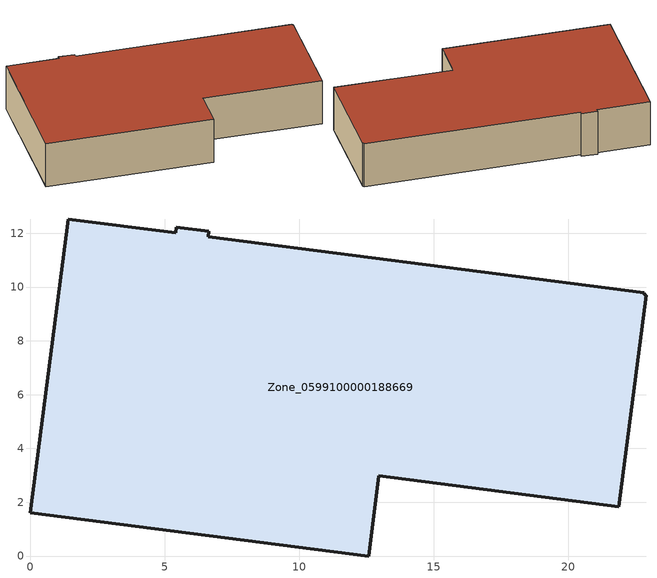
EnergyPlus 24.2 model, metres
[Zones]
Zone_0599100000188669
 floor ground (C_G): 5.41,12.23 6.63,12.07 6.6,11.86 22.82,9.78 22.81,9.71 22.89,9.7 21.88,1.83 12.96,2.98 12.57,0 0,1.61 1.4,12.53 5.39,12.02 z3.14
 wall outside (C_F): 1.4,12.53 0,1.61 12.57,0 12.96,2.98 21.88,1.83 22.89,9.7 22.81,9.71 22.82,9.78 6.6,11.86 6.63,12.07 5.41,12.23 5.39,12.02 1.4,12.53 z3.14:6.83
 roof outside (C_R): 22.82,9.78 6.6,11.86 6.63,12.07 5.41,12.23 5.39,12.02 1.4,12.53 0,1.61 12.57,0 12.96,2.98 21.88,1.83 22.89,9.7 22.81,9.71 z6.83
[BUILDING]
Pand.0599100000188669: North Axis=0; Terrain=City; Loads Convergence Tolerance Value=0.04; Temperature Convergence Tolerance Value=0.4; Solar Distribution=FullExterior; Maximum Number of Warmup Days=25; Minimum Number of Warmup Days=1
[Site:Location]
Rotterdam.The.Hague.AP_ZH_NLD Design_Conditions: Latitude=51.96; Longitude=4.45; Time Zone=1; Elevation=-4.5
[SITE:GROUNDTEMPERATURE:BUILDINGSURFACE]
18, 18, 18, 18, 18, 18, 18, 18, 18, 18, 18, 18
[MATERIAL] Thermal Absorptance=0.9; Solar Absorptance=0.7; Visible Absorptance=0.7
Name | Roughness | Thickness | Conductivity | Density | Specific Heat
G.D.1965 | MediumSmooth | 0.15 | 1 | 540 | 1210
F.D.1965 | Rough | 0.3 | 0.857143 | 1920 | 840
R.D.1965 | MediumRough | 0.2 | 0.08 | 1500 | 1000
[CONSTRUCTION]
C_G: G.D.1965
C_F: F.D.1965
C_R: R.D.1965
[ZONE]
Zone_0599100000188669: Type=1; Multiplier=1; Ceiling Height=Autocalculate; Volume=Autocalculate; Floor Area=autocalculate; Part of Total Floor Area=Yes
[ZONEINFILTRATION:DESIGNFLOWRATE]
Infil_Zone_0599100000188669: Zone or ZoneList or Space or SpaceList=Zone_0599100000188669; Schedule=AlwaysOn; Design Flow Rate Calculation Method=Flow/Area; Flow Rate per Floor Area=0.0042; Constant Term Coefficient=1; Temperature Term Coefficient=0; Velocity Term Coefficient=0; Velocity Squared Term Coefficient=0
[HVACTEMPLATE:ZONE:IDEALLOADSAIRSYSTEM]
Zone_0599100000188669: Maximum Heating Supply Air Temperature=50; Minimum Cooling Supply Air Temperature=13; Maximum Heating Supply Air Humidity Ratio=0.0156; Minimum Cooling Supply Air Humidity Ratio=0.0077; Heating Limit=NoLimit; Cooling Limit=NoLimit; Dehumidification Control Type=ConstantSensibleHeatRatio; Cooling Sensible Heat Ratio=0.7; Dehumidification Setpoint=60; Humidification Control Type=None; Humidification Setpoint=30; Outdoor Air Method=None; Outdoor Air Flow Rate per Person=0.00944; Outdoor Air Flow Rate per Zone Floor Area=0; Outdoor Air Flow Rate per Zone=0; Demand Controlled Ventilation Type=None; Outdoor Air Economizer Type=NoEconomizer; Heat Recovery Type=None; Sensible Heat Recovery Effectiveness=0.7; Latent Heat Recovery Effectiveness=0.65
[ZONECONTROL:THERMOSTAT]
ThermostatControl_Zone_0599100000188669: Zone or ZoneList=Zone_0599100000188669; Control Type Schedule=DualSetpointControlType; Control 1=Thermostat_Zone_0599100000188669; Temperature Difference Between Cutout And Setpoint=0
[THERMOSTATSETPOINT:DUALSETPOINT]
Thermostat_Zone_0599100000188669: Heating Setpoint Temperature Schedule=HeatingSetpoint_Zone_0599100000188669; Cooling Setpoint Temperature Schedule=CoolingSetpoint_Zone_0599100000188669
[SCHEDULE:COMPACT]
HeatingSetpoint_Zone_0599100000188669: Through: 12/31, For: AllDays, Until: 24:00, 21
CoolingSetpoint_Zone_0599100000188669: Through: 12/31, For: AllDays, Until: 24:00, 24
DualSetpointControlType: Through: 12/31, For: AllDays, Until: 24:00, 4
AlwaysOn: Through: 12/31, For: AllDays, Until: 24:00, 1
